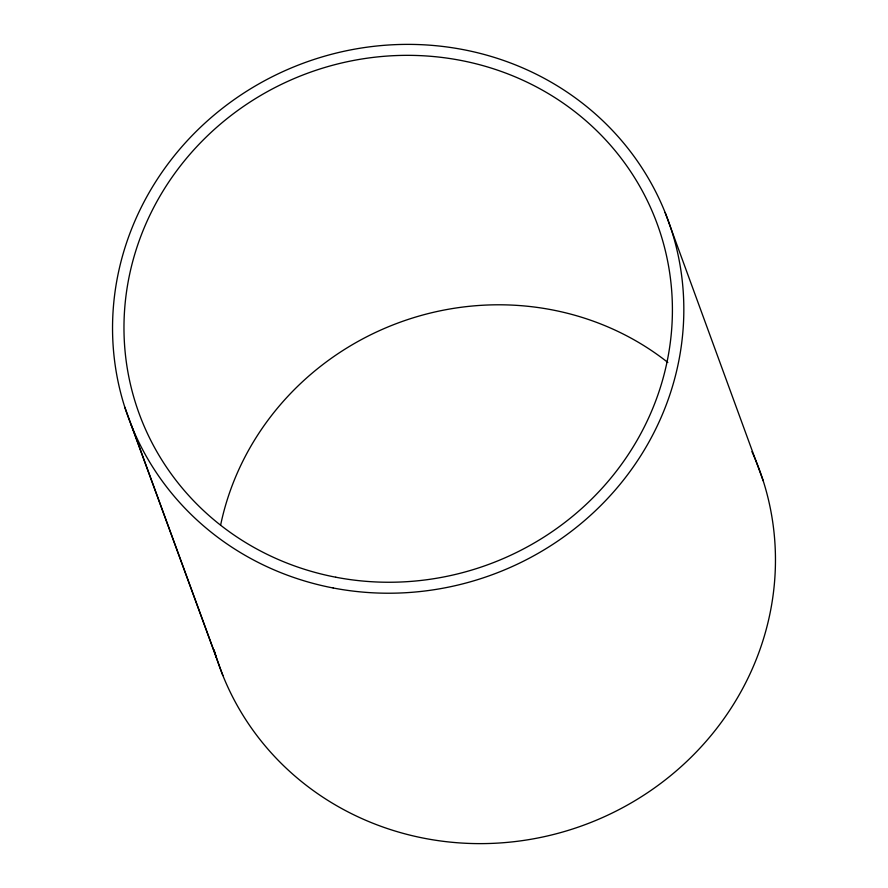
<?xml version="1.0" encoding="UTF-8"?>
<svg xmlns="http://www.w3.org/2000/svg" width="888" height="888" viewBox="0 0 888 888"><rect width="100%" height="100%" fill="white"/><g stroke="black" fill="none" stroke-linecap="round" stroke-linejoin="round"><path stroke-width="1.33" d="M665.123 212.498L763.203 480.808M124.797 407.192L216.428 657.586M131.246 425.108L222.877 675.502M751.925 451.648A287.346 272.649 -20.1 0 1 584.126 825.019A287.346 272.649 -20.1 0 1 214.075 649.783M220.69 524.786A275.846 261.749 -20.1 0 1 667.854 362.471M333.2 587.989A287.346 272.649 -20.1 0 0 671.572 230.414A287.346 272.649 -20.1 0 0 189.788 138.006A287.346 272.649 -20.1 0 0 333.2 587.989M335.797 577.222A275.846 261.749 -20.1 0 0 660.639 233.944A275.846 261.749 -20.1 0 0 198.124 145.232A275.846 261.749 -20.1 0 0 335.797 577.222"/></g></svg>
